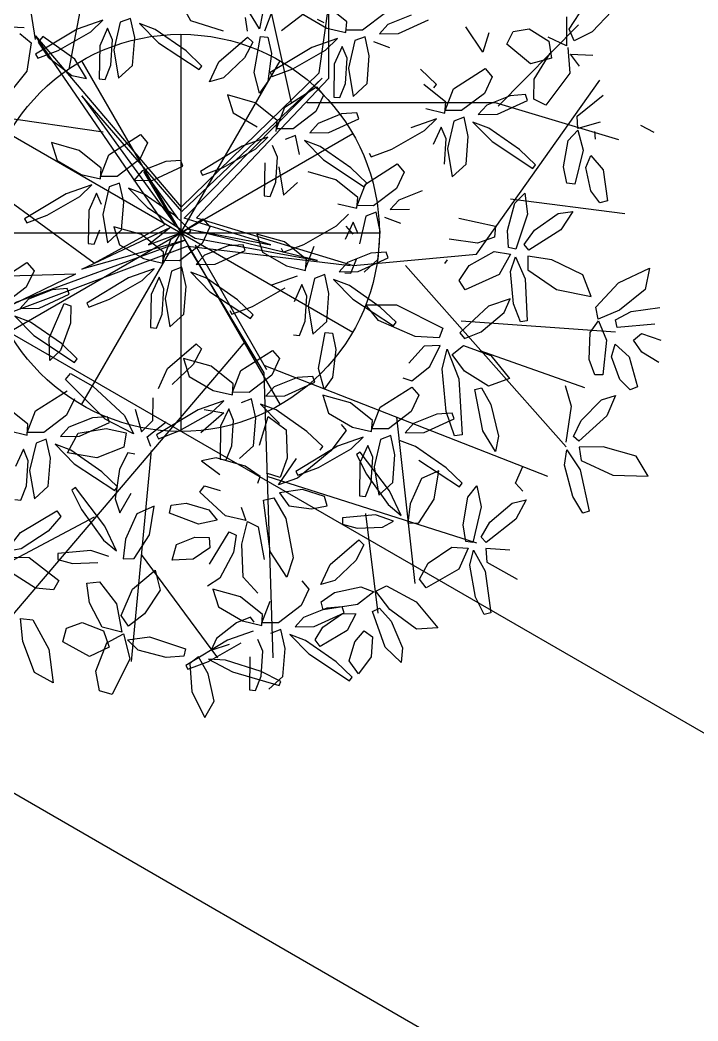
# Model space of a CAD drawing. Extents: x 8365 to 8547, y -347 to -272.
# Drawn here: x 8491.968 to 8492.992, y -324.592 to -323.08 of the extents above; entities that cross this region are included whole.
import ezdxf

# ---------------------------------------------------------------- set-up
doc = ezdxf.new("R2010")
doc.units = 0
doc.layers.get('0').update_dxf_attribs({"linetype": 'CONTINUOUS'})
doc.layers.add('1', color=7, linetype='CONTINUOUS')

msp = doc.modelspace()

# ---------------------------------------------------------------- linework, layer by layer
at = {"color": 44}
for p, q in [((8492.378, -323.2042), (8492.2708, -322.7177)), ((8492.0424, -323.1539), (8492.1216, -322.7344)), ((8491.9911, -323.1092), (8491.9399, -322.7848)), ((8492.4199, -323.1595), (8492.4343, -323.0564)), ((8492.4343, -323.1673), (8492.4343, -323.0564)), ((8492.6902, -323.2098), (8492.8114, -323.0868)), ((8492.1869, -323.3888), (8491.9911, -323.1036)), ((8491.9911, -323.1036), (8492.2114, -323.3626)), ((8492.2114, -323.3626), (8492.4199, -323.1595)), ((8492.4242, -323.1673), (8492.2125, -323.3689)), ((8492.2159, -323.3791), (8492.4242, -323.1673)), ((8492.2346, -323.3785), (8492.4343, -323.1673)), ((8492.6576, -323.4336), (8492.844, -323.1707)), ((8492.0937, -323.249), (8491.595, -323.1763)), ((8492.2125, -323.3689), (8492.0612, -323.1943)), ((8492.0612, -323.1943), (8492.2023, -323.389)), ((8492.4013, -323.2042), (8492.6856, -323.2042)), ((8492.6856, -323.2042), (8492.872, -323.2602)), ((8492.0797, -323.447), (8491.8094, -323.249)), ((8492.2023, -323.389), (8492.1552, -323.3084)), ((8492.1552, -323.3084), (8492.2057, -323.3791)), ((8492.7089, -323.3497), (8492.8813, -323.372)), ((8492.3468, -323.4194), (8492.2159, -323.3791)), ((8492.2346, -323.3785), (8492.4712, -323.4503)), ((8492.0612, -323.4563), (8492.1957, -323.3924)), ((8492.0797, -323.447), (8492.1869, -323.3888)), ((8492.1957, -323.3924), (8492.162, -323.4194)), ((8492.162, -323.4194), (8492.2159, -323.3992)), ((8492.2159, -323.3992), (8492.2326, -323.4094)), ((8492.2225, -323.3958), (8492.3468, -323.4194)), ((8492.4174, -323.4429), (8492.2225, -323.3958)), ((8491.9605, -323.5067), (8492.2159, -323.4126)), ((8492.2159, -323.4126), (8492.0612, -323.4563)), ((8492.2326, -323.4094), (8492.4174, -323.4429)), ((8492.2215, -323.4215), (8491.9502, -323.5231)), ((8492.2215, -323.4215), (8492.336, -323.6125)), ((8492.2215, -323.4215), (8492.4665, -323.4503)), ((8492.2326, -323.4194), (8492.3402, -323.6075)), ((8492.4712, -323.4503), (8492.6576, -323.4336)), ((8492.5504, -323.4503), (8492.7928, -323.7244)), ((8491.553, -323.4783), (8492.0522, -323.4629)), ((8491.9399, -323.5174), (8492.0522, -323.4629)), ((8492.6343, -323.5342), (8492.8673, -323.551)), ((8492.3073, -323.566), (8491.9538, -323.9816)), ((8492.6623, -323.579), (8492.8207, -323.6349)), ((8492.336, -323.6013), (8492.7648, -323.7691)), ((8492.336, -323.6125), (8492.35, -324.0432)), ((8492.5364, -323.6796), (8492.5644, -323.9313)), ((8492.1662, -323.7301), (8492.1356, -324.0488)), ((8492.3407, -323.7691), (8492.6576, -323.8698)), ((8492.0797, -323.8306), (8491.8699, -323.9425)), ((8492.4898, -323.8251), (8492.5085, -323.9761)), ((8492.1511, -323.8872), (8492.2661, -324.0432))]:
    msp.add_line(p, q, dxfattribs=at)
at = {"color": 62}
for p, q in [((8492.2081, -323.0496), (8492.2254, -323.0802)), ((8492.3299, -323.0929), (8492.3106, -323.0619)), ((8492.3379, -323.0957), (8492.3505, -323.0629)), ((8492.2254, -323.0802), (8492.2749, -323.0958)), ((8492.3114, -323.0962), (8492.3087, -323.076)), ((8492.3342, -323.0697), (8492.3299, -323.0929)), ((8492.3973, -323.0697), (8492.3629, -323.0958)), ((8492.2682, -323.1428), (8492.3115, -323.1054)), ((8492.3115, -323.1054), (8492.3194, -323.113)), ((8492.3214, -323.1588), (8492.3313, -323.1044)), ((8492.3313, -323.1044), (8492.3423, -323.1053)), ((8492.3423, -323.1053), (8492.3477, -323.1304)), ((8492.0883, -323.1185), (8492.0876, -323.1683)), ((8492.1096, -323.1245), (8492.1169, -323.1674)), ((8492.1772, -323.1141), (8492.2387, -323.1546)), ((8492.3194, -323.113), (8492.3072, -323.1365)), ((8492.4087, -323.1209), (8492.3457, -323.159)), ((8492.38, -323.1532), (8492.4292, -323.1251)), ((8492.3072, -323.1365), (8492.2754, -323.1669)), ((8492.3477, -323.1304), (8492.3424, -323.1726)), ((8492.0967, -323.1693), (8492.1052, -323.1479)), ((8492.1169, -323.1674), (8492.1378, -323.1481)), ((8492.2387, -323.1546), (8492.2426, -323.1491)), ((8492.2543, -323.1731), (8492.2682, -323.1428)), ((8492.349, -323.1649), (8492.38, -323.1532)), ((8492.0876, -323.1683), (8492.0967, -323.1693)), ((8492.2754, -323.1669), (8492.2543, -323.1731)), ((8492.3299, -323.1901), (8492.3214, -323.1588)), ((8492.3424, -323.1726), (8492.3299, -323.1901)), ((8492.3457, -323.159), (8492.349, -323.1649)), ((8492.368, -323.2113), (8492.4157, -323.1808)), ((8492.4157, -323.1808), (8492.4265, -323.1932)), ((8492.3232, -323.2048), (8492.2813, -323.1929)), ((8492.2813, -323.1929), (8492.2898, -323.2201)), ((8492.4265, -323.1932), (8492.4148, -323.218)), ((8492.3564, -323.2314), (8492.3232, -323.2048)), ((8492.3553, -323.244), (8492.368, -323.2113)), ((8492.4148, -323.218), (8492.3803, -323.2442)), ((8492.2898, -323.2201), (8492.3263, -323.2412)), ((8492.3551, -323.2479), (8492.3564, -323.2314)), ((8492.3803, -323.2442), (8492.3553, -323.244)), ((8492.4182, -323.2358), (8492.4055, -323.25)), ((8492.1022, -323.2831), (8492.1499, -323.2526)), ((8492.1499, -323.2526), (8492.1607, -323.2651)), ((8492.3424, -323.2567), (8492.3035, -323.2702)), ((8492.324, -323.2744), (8492.3424, -323.2567)), ((8492.384, -323.2541), (8492.3686, -323.26)), ((8492.3903, -323.283), (8492.384, -323.2541)), ((8492.4213, -323.2708), (8492.3974, -323.2618)), ((8492.3974, -323.2618), (8492.4264, -323.2911)), ((8492.0907, -323.3033), (8492.0574, -323.2766)), ((8492.1607, -323.2651), (8492.149, -323.2899)), ((8492.3035, -323.2702), (8492.2405, -323.3083)), ((8492.2748, -323.3025), (8492.324, -323.2744)), ((8492.3569, -323.2866), (8492.3495, -323.2691)), ((8492.0896, -323.3159), (8492.1022, -323.2831)), ((8492.149, -323.2899), (8492.1146, -323.3161)), ((8492.188, -323.2935), (8492.1524, -323.3077)), ((8492.211, -323.292), (8492.188, -323.2935)), ((8492.214, -323.3006), (8492.211, -323.292)), ((8492.0893, -323.3198), (8492.0907, -323.3033)), ((8492.1524, -323.3077), (8492.1398, -323.3219)), ((8492.1687, -323.3214), (8492.214, -323.3006)), ((8492.2405, -323.3083), (8492.2438, -323.3142)), ((8492.2438, -323.3142), (8492.2748, -323.3025)), ((8492.0605, -323.3131), (8492.0893, -323.3198)), ((8492.1146, -323.3161), (8492.0896, -323.3159)), ((8492.1398, -323.3219), (8492.1687, -323.3214)), ((8492.0766, -323.3286), (8492.0377, -323.3421)), ((8492.0582, -323.3463), (8492.0766, -323.3286)), ((8492.1028, -323.3318), (8492.093, -323.3733)), ((8492.1182, -323.326), (8492.1028, -323.3318)), ((8492.1246, -323.3549), (8492.1182, -323.326)), ((8492.1555, -323.3427), (8492.1316, -323.3336)), ((8492.1316, -323.3336), (8492.1606, -323.3629)), ((8492.0837, -323.341), (8492.0717, -323.3673)), ((8492.0911, -323.3585), (8492.0837, -323.341)), ((8492.202, -323.375), (8492.1555, -323.3427)), ((8492.0717, -323.3673), (8492.071, -323.4171)), ((8492.1212, -323.3969), (8492.1246, -323.3549)), ((8492.1606, -323.3629), (8492.222, -323.4034)), ((8492.093, -323.3733), (8492.1003, -323.4162)), ((8492.1963, -323.4103), (8492.244, -323.3798)), ((8492.226, -323.398), (8492.202, -323.375)), ((8492.244, -323.3798), (8492.2548, -323.3923)), ((8492.0801, -323.4181), (8492.0886, -323.3967)), ((8492.1003, -323.4162), (8492.1212, -323.3969)), ((8492.1515, -323.4038), (8492.1097, -323.392)), ((8492.1097, -323.392), (8492.1181, -323.4191)), ((8492.222, -323.4034), (8492.226, -323.398)), ((8492.2548, -323.3923), (8492.2432, -323.4171)), ((8492.1848, -323.4305), (8492.1515, -323.4038)), ((8492.1837, -323.4431), (8492.1963, -323.4103)), ((8492.071, -323.4171), (8492.0801, -323.4181)), ((8492.1181, -323.4191), (8492.1546, -323.4402)), ((8492.2432, -323.4171), (8492.2087, -323.4433)), ((8492.2821, -323.4207), (8492.2465, -323.4349)), ((8492.2628, -323.4486), (8492.3081, -323.4278)), ((8492.3051, -323.4191), (8492.2821, -323.4207)), ((8492.3081, -323.4278), (8492.3051, -323.4191)), ((8492.1546, -323.4402), (8492.1835, -323.4469)), ((8492.1835, -323.4469), (8492.1848, -323.4305)), ((8492.2087, -323.4433), (8492.1837, -323.4431)), ((8492.2465, -323.4349), (8492.2339, -323.4491)), ((8491.9891, -323.4586), (8491.9774, -323.4834)), ((8491.9783, -323.4462), (8491.9891, -323.4586)), ((8492.1708, -323.4558), (8492.1318, -323.4693)), ((8492.1523, -323.4734), (8492.1708, -323.4558)), ((8492.1969, -323.459), (8492.1871, -323.5005)), ((8492.2123, -323.4531), (8492.1969, -323.459)), ((8492.2187, -323.4821), (8492.2123, -323.4531)), ((8492.2339, -323.4491), (8492.2628, -323.4486)), ((8492.1318, -323.4693), (8492.0689, -323.5074)), ((8492.1031, -323.5015), (8492.1523, -323.4734)), ((8492.1779, -323.4681), (8492.1658, -323.4945)), ((8492.1852, -323.4857), (8492.1779, -323.4681)), ((8492.2496, -323.4698), (8492.2258, -323.4608)), ((8492.2258, -323.4608), (8492.2547, -323.4901)), ((8492.2962, -323.5022), (8492.2496, -323.4698)), ((8492.0163, -323.4871), (8491.9808, -323.5012)), ((8492.0393, -323.4855), (8492.0163, -323.4871)), ((8492.0424, -323.4941), (8492.0393, -323.4855)), ((8492.1827, -323.5239), (8492.1852, -323.4857)), ((8492.2154, -323.5241), (8492.2187, -323.4821)), ((8491.9971, -323.5149), (8492.0424, -323.4941)), ((8492.0721, -323.5133), (8492.1031, -323.5015)), ((8492.1658, -323.4945), (8492.1651, -323.5443)), ((8492.1871, -323.5005), (8492.1944, -323.5434)), ((8491.9681, -323.5154), (8491.9971, -323.5149)), ((8492.0119, -323.5606), (8492.0344, -323.508)), ((8492.0344, -323.508), (8492.0449, -323.5113)), ((8492.0449, -323.5113), (8492.0442, -323.5378)), ((8492.0689, -323.5074), (8492.0721, -323.5133)), ((8492.2848, -323.5184), (8492.288, -323.5243)), ((8491.96, -323.5272), (8491.989, -323.5565)), ((8492.1743, -323.5453), (8492.1827, -323.5239)), ((8492.1944, -323.5434), (8492.2154, -323.5241)), ((8492.0304, -323.5685), (8491.9839, -323.5362)), ((8492.0442, -323.5378), (8492.0291, -323.5791)), ((8492.1651, -323.5443), (8492.1743, -323.5453)), ((8491.989, -323.5565), (8492.0504, -323.5969)), ((8492.0128, -323.5939), (8492.0119, -323.5606)), ((8492.0291, -323.5791), (8492.0128, -323.5939)), ((8492.0543, -323.5915), (8492.0304, -323.5685)), ((8492.1907, -323.6063), (8492.2341, -323.5689)), ((8492.242, -323.5765), (8492.2297, -323.6)), ((8492.2341, -323.5689), (8492.242, -323.5765)), ((8492.0504, -323.5969), (8492.0543, -323.5915)), ((8492.2567, -323.6029), (8492.2149, -323.591)), ((8492.2149, -323.591), (8492.2233, -323.6182)), ((8492.1769, -323.6366), (8492.1907, -323.6063)), ((8492.2297, -323.6), (8492.198, -323.6304)), ((8492.29, -323.6296), (8492.2567, -323.6029)), ((8492.2889, -323.6421), (8492.3015, -323.6094)), ((8492.0368, -323.6227), (8492.0444, -323.6139)), ((8492.0966, -323.6826), (8492.0368, -323.6227)), ((8492.0444, -323.6139), (8492.078, -323.6329)), ((8492.2233, -323.6182), (8492.2598, -323.6393)), ((8491.9915, -323.6702), (8492.0392, -323.6397)), ((8492.078, -323.6329), (8492.1258, -323.6773)), ((8492.2598, -323.6393), (8492.2887, -323.646)), ((8492.2887, -323.646), (8492.29, -323.6296)), ((8492.05, -323.6522), (8492.0383, -323.6769)), ((8491.9799, -323.6904), (8491.9467, -323.6637)), ((8491.9788, -323.703), (8491.9915, -323.6702)), ((8492.0383, -323.6769), (8492.0038, -323.7031)), ((8492.0772, -323.6806), (8492.0417, -323.6948)), ((8492.1002, -323.679), (8492.0772, -323.6806)), ((8492.1033, -323.6877), (8492.1002, -323.679)), ((8491.9498, -323.7001), (8491.9786, -323.7068)), ((8491.9786, -323.7068), (8491.9799, -323.6904)), ((8492.0417, -323.6948), (8492.029, -323.7089)), ((8492.0558, -323.7039), (8492.098, -323.6967)), ((8492.058, -323.7085), (8492.1033, -323.6877)), ((8492.0038, -323.7031), (8491.9788, -323.703)), ((8492.0075, -323.713), (8491.9921, -323.7189)), ((8492.0138, -323.7419), (8492.0075, -323.713)), ((8492.029, -323.7089), (8492.058, -323.7085)), ((8492.0394, -323.7337), (8492.0558, -323.7039)), ((8491.9804, -323.7455), (8491.973, -323.728)), ((8491.9921, -323.7189), (8491.9823, -323.7604)), ((8492.0448, -323.7297), (8492.0209, -323.7207)), ((8492.0209, -323.7207), (8492.0499, -323.75)), ((8492.0913, -323.7621), (8492.0448, -323.7297)), ((8492.1247, -323.725), (8492.084, -323.741)), ((8491.9779, -323.7837), (8491.9804, -323.7455)), ((8492.0105, -323.7839), (8492.0138, -323.7419)), ((8492.084, -323.741), (8492.0394, -323.7337)), ((8491.9823, -323.7604), (8491.9896, -323.8032)), ((8492.0499, -323.75), (8492.1113, -323.7904)), ((8492.1152, -323.785), (8492.0913, -323.7621)), ((8492.1184, -323.7582), (8492.1118, -323.803)), ((8491.9694, -323.8052), (8491.9779, -323.7837)), ((8491.9896, -323.8032), (8492.0105, -323.7839)), ((8492.0516, -323.786), (8492.0461, -323.7898)), ((8492.0461, -323.7898), (8492.061, -323.8194)), ((8492.0961, -323.8446), (8492.0516, -323.786)), ((8492.1113, -323.7904), (8492.1152, -323.785)), ((8491.9603, -323.8042), (8491.9694, -323.8052)), ((8492.1118, -323.803), (8492.1189, -323.8244)), ((8491.9689, -323.854), (8492.0235, -323.8215)), ((8492.0235, -323.8215), (8492.0295, -323.8299)), ((8492.061, -323.8194), (8492.0942, -323.8654)), ((8492.0295, -323.8299), (8492.0105, -323.852)), ((8492.0105, -323.852), (8491.9697, -323.8789)), ((8492.1137, -323.8819), (8492.0961, -323.8446)), ((8491.9464, -323.8828), (8491.9689, -323.854)), ((8492.0942, -323.8654), (8492.1137, -323.8819)), ((8491.9697, -323.8789), (8491.9464, -323.8828)), ((8492.0747, -323.8811), (8492.025, -323.8856))]:
    msp.add_line(p, q, dxfattribs=at)
at = {"color": 64}
for p, q in [((8492.4616, -323.0822), (8492.4284, -323.0555)), ((8492.7973, -323.0935), (8492.8213, -323.0573)), ((8492.862, -323.0664), (8492.8324, -323.0973)), ((8492.395, -323.0708), (8492.4315, -323.0919)), ((8492.52, -323.0687), (8492.4855, -323.0949)), ((8492.5589, -323.0724), (8492.5234, -323.0865)), ((8492.5397, -323.1002), (8492.585, -323.0794)), ((8492.4315, -323.0919), (8492.4603, -323.0986)), ((8492.4603, -323.0986), (8492.4616, -323.0822)), ((8492.4855, -323.0949), (8492.4605, -323.0947)), ((8492.5234, -323.0865), (8492.5107, -323.1007)), ((8492.7127, -323.0971), (8492.7371, -323.093)), ((8492.4476, -323.1074), (8492.4087, -323.1209)), ((8492.4292, -323.1251), (8492.4476, -323.1074)), ((8492.4738, -323.1107), (8492.464, -323.1522)), ((8492.4892, -323.1048), (8492.4738, -323.1107)), ((8492.4955, -323.1337), (8492.4892, -323.1048)), ((8492.5107, -323.1007), (8492.5397, -323.1002)), ((8492.4547, -323.1198), (8492.4427, -323.1461)), ((8492.4621, -323.1373), (8492.4547, -323.1198)), ((8492.5265, -323.1215), (8492.5026, -323.1125)), ((8492.4596, -323.1755), (8492.4621, -323.1373)), ((8492.4922, -323.1757), (8492.4955, -323.1337)), ((8492.4427, -323.1461), (8492.442, -323.196)), ((8492.464, -323.1522), (8492.4713, -323.195)), ((8492.4511, -323.1969), (8492.4596, -323.1755)), ((8492.4713, -323.195), (8492.4922, -323.1757)), ((8492.442, -323.196), (8492.4511, -323.1969)), ((8492.4537, -323.2216), (8492.4182, -323.2358)), ((8492.4345, -323.2495), (8492.4798, -323.2287)), ((8492.4767, -323.2201), (8492.4537, -323.2216)), ((8492.4798, -323.2287), (8492.4767, -323.2201)), ((8492.5294, -323.2748), (8492.5787, -323.2467)), ((8492.4055, -323.25), (8492.4345, -323.2495)), ((8492.4678, -323.3031), (8492.4213, -323.2708)), ((8492.4984, -323.2865), (8492.5294, -323.2748)), ((8492.3544, -323.3248), (8492.3569, -323.2866)), ((8492.4264, -323.2911), (8492.4878, -323.3315)), ((8492.4952, -323.2807), (8492.4984, -323.2865)), ((8492.3375, -323.2954), (8492.3368, -323.3453)), ((8492.3588, -323.3015), (8492.3661, -323.3443)), ((8492.4917, -323.3261), (8492.4678, -323.3031)), ((8492.4898, -323.3274), (8492.5375, -323.2969)), ((8492.5375, -323.2969), (8492.5483, -323.3094)), ((8492.445, -323.3209), (8492.4032, -323.309)), ((8492.4782, -323.3476), (8492.445, -323.3209)), ((8492.5483, -323.3094), (8492.5366, -323.3341)), ((8492.3459, -323.3462), (8492.3544, -323.3248)), ((8492.3661, -323.3443), (8492.387, -323.325)), ((8492.4771, -323.3601), (8492.4898, -323.3274)), ((8492.4878, -323.3315), (8492.4917, -323.3261)), ((8492.5366, -323.3341), (8492.5021, -323.3603)), ((8492.5756, -323.3378), (8492.54, -323.3519)), ((8492.3368, -323.3453), (8492.3459, -323.3462)), ((8492.4769, -323.364), (8492.4782, -323.3476)), ((8492.54, -323.3519), (8492.5273, -323.3661)), ((8492.4481, -323.3573), (8492.4769, -323.364)), ((8492.5021, -323.3603), (8492.4771, -323.3601)), ((8492.5273, -323.3661), (8492.5563, -323.3656)), ((8492.4458, -323.3905), (8492.4642, -323.3728)), ((8492.4904, -323.3761), (8492.4806, -323.4176)), ((8492.5058, -323.3702), (8492.4904, -323.3761)), ((8492.5121, -323.3991), (8492.5058, -323.3702)), ((8492.5431, -323.3869), (8492.5192, -323.3779)), ((8492.3966, -323.4186), (8492.4458, -323.3905)), ((8492.4713, -323.3852), (8492.4593, -323.4115)), ((8492.46, -323.3909), (8492.4708, -323.4034)), ((8492.4787, -323.4027), (8492.4713, -323.3852)), ((8492.5088, -323.4411), (8492.5121, -323.3991)), ((8492.3675, -323.4149), (8492.3256, -323.403)), ((8492.3256, -323.403), (8492.3341, -323.4302)), ((8492.3624, -323.4244), (8492.3656, -323.4303)), ((8492.3656, -323.4303), (8492.3966, -323.4186)), ((8492.4007, -323.4416), (8492.3675, -323.4149)), ((8492.3996, -323.4541), (8492.4123, -323.4214)), ((8492.3341, -323.4302), (8492.3706, -323.4513)), ((8492.3994, -323.458), (8492.4007, -323.4416)), ((8492.498, -323.4318), (8492.4625, -323.4459)), ((8492.4677, -323.4623), (8492.4762, -323.4409)), ((8492.4788, -323.4596), (8492.5241, -323.4388)), ((8492.4879, -323.4604), (8492.5088, -323.4411)), ((8492.521, -323.4302), (8492.498, -323.4318)), ((8492.5241, -323.4388), (8492.521, -323.4302)), ((8492.3706, -323.4513), (8492.3994, -323.458)), ((8492.4625, -323.4459), (8492.4498, -323.4601)), ((8492.4498, -323.4601), (8492.4788, -323.4596)), ((8492.3867, -323.4668), (8492.3478, -323.4804)), ((8492.4129, -323.4701), (8492.4031, -323.5116)), ((8492.4283, -323.4642), (8492.4129, -323.4701)), ((8492.4346, -323.4931), (8492.4283, -323.4642)), ((8492.4656, -323.4809), (8492.4417, -323.4719)), ((8492.4417, -323.4719), (8492.4707, -323.5012)), ((8492.4586, -323.4614), (8492.4677, -323.4623)), ((8492.2547, -323.4901), (8492.3162, -323.5306)), ((8492.319, -323.5126), (8492.3683, -323.4845)), ((8492.3938, -323.4792), (8492.3818, -323.5055)), ((8492.4012, -323.4967), (8492.3938, -323.4792)), ((8492.3201, -323.5251), (8492.2962, -323.5022)), ((8492.3987, -323.5349), (8492.4012, -323.4967)), ((8492.4313, -323.5351), (8492.4346, -323.4931)), ((8492.288, -323.5243), (8492.319, -323.5126)), ((8492.4031, -323.5116), (8492.4104, -323.5544)), ((8492.3162, -323.5306), (8492.3201, -323.5251)), ((8492.3902, -323.5563), (8492.3987, -323.5349)), ((8492.4104, -323.5544), (8492.4313, -323.5351)), ((8492.3811, -323.5554), (8492.3902, -323.5563)), ((8492.4188, -323.6061), (8492.4287, -323.5517)), ((8492.4287, -323.5517), (8492.4397, -323.5526)), ((8492.4397, -323.5526), (8492.445, -323.5777)), ((8492.3015, -323.6094), (8492.3492, -323.5789)), ((8492.3492, -323.5789), (8492.36, -323.5913)), ((8492.445, -323.5777), (8492.4397, -323.6199)), ((8492.36, -323.5913), (8492.3484, -323.6161)), ((8492.4273, -323.6374), (8492.4188, -323.6061)), ((8492.3484, -323.6161), (8492.3139, -323.6423)), ((8492.3873, -323.6198), (8492.3517, -323.6339)), ((8492.4103, -323.6182), (8492.3873, -323.6198)), ((8492.4133, -323.6268), (8492.4103, -323.6182)), ((8492.4397, -323.6199), (8492.4273, -323.6374)), ((8492.3517, -323.6339), (8492.3391, -323.6481)), ((8492.368, -323.6476), (8492.4133, -323.6268)), ((8492.1687, -323.6848), (8492.1688, -323.6506)), ((8492.276, -323.6548), (8492.237, -323.6684)), ((8492.2575, -323.6725), (8492.276, -323.6548)), ((8492.3139, -323.6423), (8492.2889, -323.6421)), ((8492.3175, -323.6522), (8492.3021, -323.6581)), ((8492.3239, -323.6811), (8492.3175, -323.6522)), ((8492.3391, -323.6481), (8492.368, -323.6476)), ((8492.4671, -323.6582), (8492.4253, -323.6463)), ((8492.4253, -323.6463), (8492.4337, -323.6735)), ((8492.1417, -323.6674), (8492.1512, -323.7017)), ((8492.237, -323.6684), (8492.1741, -323.7064)), ((8492.2459, -323.6679), (8492.276, -323.6734)), ((8492.2831, -323.6672), (8492.271, -323.6935)), ((8492.2904, -323.6847), (8492.2831, -323.6672)), ((8492.3548, -323.6689), (8492.331, -323.6599)), ((8492.331, -323.6599), (8492.3599, -323.6892)), ((8492.4014, -323.7012), (8492.3548, -323.6689)), ((8492.1395, -323.7047), (8492.0966, -323.6826)), ((8492.1258, -323.6773), (8492.1395, -323.7047)), ((8492.1512, -323.7017), (8492.1687, -323.6848)), ((8492.1599, -323.7092), (8492.1887, -323.6868)), ((8492.2083, -323.7006), (8492.2575, -323.6725)), ((8492.276, -323.6734), (8492.2413, -323.7036)), ((8492.2879, -323.7229), (8492.2904, -323.6847)), ((8492.3205, -323.7231), (8492.3239, -323.6811)), ((8492.3296, -323.7221), (8492.3428, -323.6788)), ((8492.3428, -323.6788), (8492.3701, -323.699)), ((8492.4337, -323.6735), (8492.4702, -323.6946)), ((8492.098, -323.6967), (8492.1283, -323.7036)), ((8492.1773, -323.7123), (8492.2083, -323.7006)), ((8492.271, -323.6935), (8492.2703, -323.7434)), ((8492.3701, -323.699), (8492.3717, -323.7418)), ((8492.4253, -323.7242), (8492.4014, -323.7012)), ((8492.4608, -323.6997), (8492.4375, -323.7304)), ((8492.4532, -323.6909), (8492.4608, -323.6997)), ((8492.1283, -323.7036), (8492.1247, -323.725)), ((8492.1655, -323.724), (8492.1599, -323.7092)), ((8492.1741, -323.7064), (8492.1773, -323.7123)), ((8492.2795, -323.7443), (8492.2879, -323.7229)), ((8492.2996, -323.7424), (8492.3205, -323.7231)), ((8492.4474, -323.7236), (8492.3845, -323.7617)), ((8492.4375, -323.7304), (8492.3872, -323.7719)), ((8492.4187, -323.7559), (8492.4679, -323.7278)), ((8492.4214, -323.7296), (8492.4253, -323.7242)), ((8492.1306, -323.7338), (8492.1184, -323.7582)), ((8492.1414, -323.7358), (8492.1306, -323.7338)), ((8492.2644, -323.7413), (8492.2423, -323.7455)), ((8492.2423, -323.7455), (8492.2696, -323.7662)), ((8492.308, -323.7539), (8492.2644, -323.7413)), ((8492.2703, -323.7434), (8492.2795, -323.7443)), ((8492.3582, -323.7818), (8492.3858, -323.7423)), ((8492.3717, -323.7418), (8492.3608, -323.7709)), ((8492.3306, -323.7692), (8492.308, -323.7539)), ((8492.3845, -323.7617), (8492.3877, -323.7676)), ((8492.3877, -323.7676), (8492.4187, -323.7559)), ((8492.3271, -323.7796), (8492.3306, -323.7692)), ((8492.3608, -323.7709), (8492.34, -323.7645)), ((8492.3872, -323.7719), (8492.3582, -323.7818)), ((8492.2394, -323.7933), (8492.2465, -323.7834)), ((8492.2465, -323.7834), (8492.2703, -323.7905)), ((8492.1189, -323.8244), (8492.1357, -323.7946)), ((8492.2782, -323.8289), (8492.2394, -323.7933)), ((8492.3458, -323.8829), (8492.3356, -323.8051)), ((8492.1707, -323.8144), (8492.1445, -323.8257)), ((8492.1633, -323.8573), (8492.1707, -323.8144)), ((8492.1936, -323.8247), (8492.1964, -323.8128)), ((8492.1964, -323.8128), (8492.2187, -323.8096)), ((8492.2187, -323.8096), (8492.2533, -323.82)), ((8492.2533, -323.82), (8492.2657, -323.8355)), ((8492.3018, -323.8159), (8492.3088, -323.8361)), ((8492.1445, -323.8257), (8492.1274, -323.8642)), ((8492.2377, -323.8414), (8492.1936, -323.8247)), ((8492.2657, -323.8355), (8492.2377, -323.8414)), ((8492.3088, -323.8361), (8492.2782, -323.8289)), ((8492.3031, -323.8714), (8492.3113, -323.8374)), ((8492.3113, -323.8374), (8492.3278, -323.8452)), ((8492.2543, -323.9019), (8492.284, -323.853)), ((8492.284, -323.853), (8492.2945, -323.858)), ((8492.3278, -323.8452), (8492.3368, -323.895)), ((8492.1274, -323.8642), (8492.1238, -323.8936)), ((8492.1403, -323.8931), (8492.1633, -323.8573)), ((8492.2041, -323.8723), (8492.2318, -323.8611)), ((8492.2318, -323.8611), (8492.2537, -323.8615)), ((8492.2537, -323.8615), (8492.2546, -323.8772)), ((8492.2945, -323.858), (8492.2906, -323.8843)), ((8492.1021, -323.8902), (8492.0747, -323.8811)), ((8492.1976, -323.8958), (8492.2041, -323.8723)), ((8492.2546, -323.8772), (8492.2293, -323.8944)), ((8492.305, -323.9215), (8492.3031, -323.8714)), ((8491.9465, -323.8913), (8491.9816, -323.8919)), ((8491.9816, -323.8919), (8492.0266, -323.9263)), ((8492.025, -323.8856), (8492.025, -323.8948)), ((8492.025, -323.8948), (8492.0472, -323.9009)), ((8492.1238, -323.8936), (8492.1403, -323.8931)), ((8492.2293, -323.8944), (8492.1976, -323.8958)), ((8492.2906, -323.8843), (8492.2699, -323.9231)), ((8492.0472, -323.9009), (8492.0855, -323.8994)), ((8492.1379, -323.9396), (8492.172, -323.9109)), ((8492.172, -323.9109), (8492.1796, -323.9412)), ((8491.9913, -323.9382), (8491.9549, -323.9148)), ((8492.0266, -323.9263), (8492.0186, -323.9407)), ((8492.069, -323.9306), (8492.0879, -323.9287)), ((8492.0879, -323.9287), (8492.1138, -323.962)), ((8492.2699, -323.9231), (8492.2512, -323.9353)), ((8492.0186, -323.9407), (8491.9913, -323.9382)), ((8492.0727, -323.9601), (8492.069, -323.9306)), ((8492.1209, -323.9796), (8492.1379, -323.9396)), ((8492.1796, -323.9412), (8492.1561, -323.9769)), ((8492.301, -323.9512), (8492.2592, -323.9394)), ((8492.2592, -323.9394), (8492.2676, -323.9665)), ((8492.0918, -323.997), (8492.0727, -323.9601)), ((8492.1138, -323.962), (8492.1216, -324.0048)), ((8491.972, -324.0187), (8491.9689, -323.9839)), ((8491.9689, -323.9839), (8491.9871, -323.986)), ((8491.9871, -323.986), (8492.0114, -324.0303)), ((8492.1317, -323.9953), (8492.1209, -323.9796)), ((8492.1561, -323.9769), (8492.1317, -323.9953)), ((8492.0326, -324.019), (8492.0383, -323.9984)), ((8492.0383, -323.9984), (8492.0616, -323.99)), ((8492.0616, -323.99), (8492.094, -324.0028)), ((8492.1216, -324.0048), (8492.0918, -323.997)), ((8492.094, -324.0028), (8492.1028, -324.0274)), ((8491.9897, -324.0655), (8491.972, -324.0187)), ((8492.0731, -324.0413), (8492.0326, -324.019)), ((8492.0991, -324.0205), (8492.1242, -324.0072)), ((8492.1242, -324.0072), (8492.1339, -324.0447)), ((8492.1301, -324.0162), (8492.1634, -324.0116)), ((8492.1462, -324.0316), (8492.1301, -324.0162)), ((8492.0114, -324.0303), (8492.0182, -324.0813)), ((8492.1028, -324.0274), (8492.0731, -324.0413)), ((8492.0825, -324.0636), (8492.0991, -324.0205)), ((8492.1339, -324.0447), (8492.1071, -324.0989)), ((8492.0878, -324.0931), (8492.0825, -324.0636)), ((8492.0182, -324.0813), (8491.9897, -324.0655)), ((8492.1071, -324.0989), (8492.0878, -324.0931))]:
    msp.add_line(p, q, dxfattribs=at)
at = {"color": 60}
for p, q in [((8492.0932, -323.0798), (8492.0543, -323.0933)), ((8492.0748, -323.0974), (8492.0932, -323.0798)), ((8492.1348, -323.0771), (8492.1194, -323.083)), ((8492.1412, -323.1061), (8492.1348, -323.0771)), ((8492.4272, -323.0838), (8492.4172, -323.0789)), ((8491.9436, -323.0894), (8491.9742, -323.091)), ((8492.0543, -323.0933), (8491.9914, -323.1314)), ((8492.1003, -323.0921), (8492.0883, -323.1185)), ((8492.1077, -323.1097), (8492.1003, -323.0921)), ((8492.1194, -323.083), (8492.1096, -323.1245)), ((8492.1721, -323.0938), (8492.1483, -323.0848)), ((8492.1483, -323.0848), (8492.1772, -323.1141)), ((8492.2187, -323.1262), (8492.1721, -323.0938)), ((8491.9677, -323.1001), (8491.9846, -323.1139)), ((8492.0023, -323.1047), (8491.9951, -323.113)), ((8492.0506, -323.1386), (8492.0023, -323.1047)), ((8492.0256, -323.1255), (8492.0748, -323.0974)), ((8492.1052, -323.1479), (8492.1077, -323.1097)), ((8492.1378, -323.1481), (8492.1412, -323.1061)), ((8491.9846, -323.1139), (8491.9784, -323.1571)), ((8491.9946, -323.1373), (8492.0256, -323.1255)), ((8491.9951, -323.113), (8492.0104, -323.1357)), ((8492.2426, -323.1491), (8492.2187, -323.1262)), ((8491.9914, -323.1314), (8491.9946, -323.1373)), ((8492.0104, -323.1357), (8492.0461, -323.1636)), ((8492.0682, -323.168), (8492.0506, -323.1386)), ((8491.9784, -323.1571), (8491.95, -323.1923)), ((8492.0461, -323.1636), (8492.0682, -323.168)), ((8492.0574, -323.2766), (8492.0156, -323.2648)), ((8492.0156, -323.2648), (8492.024, -323.292)), ((8492.024, -323.292), (8492.0605, -323.3131)), ((8492.0377, -323.3421), (8491.9748, -323.3802)), ((8492.009, -323.3743), (8492.0582, -323.3463)), ((8491.9748, -323.3802), (8491.978, -323.3861)), ((8491.978, -323.3861), (8492.009, -323.3743)), ((8491.9306, -323.4767), (8491.9783, -323.4462)), ((8491.9774, -323.4834), (8491.9429, -323.5096)), ((8491.9808, -323.5012), (8491.9681, -323.5154)), ((8491.9839, -323.5362), (8491.96, -323.5272)), ((8491.973, -323.728), (8491.961, -323.7544))]:
    msp.add_line(p, q, dxfattribs=at)
at = {"color": 66}
for p, q in [((8492.7935, -323.075), (8492.7935, -323.1184)), ((8492.6668, -323.1283), (8492.6415, -323.0899)), ((8492.7371, -323.093), (8492.7667, -323.1114)), ((8492.8051, -323.1109), (8492.7973, -323.0935)), ((8492.6763, -323.0992), (8492.6668, -323.1283)), ((8492.7033, -323.1163), (8492.7127, -323.0971)), ((8492.7935, -323.1184), (8492.7655, -323.1054)), ((8492.7667, -323.1114), (8492.7708, -323.1373)), ((8492.8324, -323.0973), (8492.8051, -323.1109)), ((8492.7391, -323.1456), (8492.7033, -323.1163)), ((8492.7955, -323.1213), (8492.7984, -323.1599)), ((8492.7708, -323.1373), (8492.7391, -323.1456)), ((8492.7444, -323.1692), (8492.7685, -323.1298)), ((8492.8128, -323.1493), (8492.7997, -323.1311)), ((8492.7997, -323.1311), (8492.8333, -323.1327)), ((8492.5969, -323.1768), (8492.573, -323.1538)), ((8492.6227, -323.1836), (8492.6704, -323.1531)), ((8492.6704, -323.1531), (8492.6812, -323.1656)), ((8492.6812, -323.1656), (8492.6695, -323.1904)), ((8492.7442, -323.1991), (8492.7444, -323.1692)), ((8492.7984, -323.1599), (8492.7621, -323.2084)), ((8492.6111, -323.2038), (8492.5779, -323.1771)), ((8492.593, -323.1822), (8492.5969, -323.1768)), ((8492.61, -323.2164), (8492.6227, -323.1836)), ((8492.6695, -323.1904), (8492.635, -323.2165)), ((8492.7084, -323.194), (8492.6729, -323.2082)), ((8492.6892, -323.2219), (8492.7345, -323.2011)), ((8492.7314, -323.1924), (8492.7084, -323.194)), ((8492.7345, -323.2011), (8492.7314, -323.1924)), ((8492.7621, -323.2084), (8492.7442, -323.1991)), ((8492.8093, -323.225), (8492.8487, -323.1933)), ((8492.581, -323.2135), (8492.6098, -323.2202)), ((8492.6098, -323.2202), (8492.6111, -323.2038)), ((8492.635, -323.2165), (8492.61, -323.2164)), ((8492.6729, -323.2082), (8492.6602, -323.2224)), ((8492.5971, -323.2291), (8492.5582, -323.2426)), ((8492.5787, -323.2467), (8492.5971, -323.2291)), ((8492.6233, -323.2323), (8492.6135, -323.2738)), ((8492.6387, -323.2264), (8492.6233, -323.2323)), ((8492.645, -323.2554), (8492.6387, -323.2264)), ((8492.6602, -323.2224), (8492.6892, -323.2219)), ((8492.8104, -323.2433), (8492.8093, -323.225)), ((8492.6042, -323.2414), (8492.5922, -323.2678)), ((8492.6116, -323.259), (8492.6042, -323.2414)), ((8492.676, -323.2431), (8492.6521, -323.2341)), ((8492.6521, -323.2341), (8492.6811, -323.2634)), ((8492.7225, -323.2755), (8492.676, -323.2431)), ((8492.7959, -323.2619), (8492.8103, -323.2461)), ((8492.8103, -323.2461), (8492.8187, -323.2764)), ((8492.8441, -323.2342), (8492.8104, -323.2433)), ((8492.837, -323.2598), (8492.8364, -323.2482)), ((8492.9054, -323.2387), (8492.9251, -323.2493)), ((8492.6091, -323.2972), (8492.6116, -323.259)), ((8492.6417, -323.2974), (8492.645, -323.2554)), ((8492.6811, -323.2634), (8492.7425, -323.3039)), ((8492.7887, -323.3016), (8492.7959, -323.2619)), ((8492.6135, -323.2738), (8492.6208, -323.3167)), ((8492.7464, -323.2984), (8492.7225, -323.2755)), ((8492.8187, -323.2764), (8492.8059, -323.3275)), ((8492.8227, -323.3025), (8492.8304, -323.2842)), ((8492.8304, -323.2842), (8492.849, -323.306)), ((8492.6208, -323.3167), (8492.6417, -323.2974)), ((8492.7425, -323.3039), (8492.7464, -323.2984)), ((8492.7938, -323.3259), (8492.7887, -323.3016)), ((8492.8302, -323.3379), (8492.8227, -323.3025)), ((8492.8059, -323.3275), (8492.7938, -323.3259)), ((8492.6096, -323.4476), (8492.6136, -323.4422)), ((8492.5121, -323.5133), (8492.4656, -323.4809)), ((8492.4707, -323.5012), (8492.5321, -323.5416)), ((8492.5093, -323.5339), (8492.4904, -323.5098)), ((8492.4904, -323.5098), (8492.5364, -323.5102)), ((8492.536, -323.5362), (8492.5121, -323.5133)), ((8492.5364, -323.5102), (8492.6066, -323.5451)), ((8492.5646, -323.5576), (8492.5093, -323.5339)), ((8492.5321, -323.5416), (8492.536, -323.5362)), ((8492.6066, -323.5451), (8492.601, -323.56)), ((8492.601, -323.56), (8492.5646, -323.5576)), ((8492.5782, -323.5724), (8492.5555, -323.5979)), ((8492.6025, -323.5713), (8492.5782, -323.5724)), ((8492.587, -323.6033), (8492.6025, -323.5713)), ((8492.6054, -323.6065), (8492.6133, -323.5769)), ((8492.5599, -323.6249), (8492.587, -323.6033)), ((8492.6118, -323.6714), (8492.6054, -323.6065)), ((8492.546, -323.6203), (8492.5599, -323.6249)), ((8492.5119, -323.6647), (8492.5596, -323.6342)), ((8492.5596, -323.6342), (8492.5704, -323.6466)), ((8492.5704, -323.6466), (8492.5588, -323.6714)), ((8492.5004, -323.6849), (8492.4671, -323.6582)), ((8492.4993, -323.6974), (8492.5119, -323.6647)), ((8492.5588, -323.6714), (8492.5243, -323.6976)), ((8492.4991, -323.7013), (8492.5004, -323.6849)), ((8492.5977, -323.675), (8492.5621, -323.6892)), ((8492.6207, -323.6735), (8492.5977, -323.675)), ((8492.6237, -323.6821), (8492.6207, -323.6735)), ((8492.4702, -323.6946), (8492.4991, -323.7013)), ((8492.5243, -323.6976), (8492.4993, -323.6974)), ((8492.5621, -323.6892), (8492.5495, -323.7034)), ((8492.4864, -323.7101), (8492.4474, -323.7236)), ((8492.4679, -323.7278), (8492.4864, -323.7101)), ((8492.5125, -323.7134), (8492.5027, -323.7549)), ((8492.5279, -323.7075), (8492.5125, -323.7134)), ((8492.5343, -323.7364), (8492.5279, -323.7075)), ((8492.4935, -323.7225), (8492.4814, -323.7488)), ((8492.5008, -323.74), (8492.4935, -323.7225)), ((8492.4816, -323.7325), (8492.4761, -323.7363)), ((8492.4761, -323.7363), (8492.4911, -323.7659)), ((8492.5261, -323.7911), (8492.4816, -323.7325)), ((8492.4983, -323.7782), (8492.5008, -323.74)), ((8492.5309, -323.7784), (8492.5343, -323.7364)), ((8492.4814, -323.7488), (8492.4807, -323.7987)), ((8492.5027, -323.7549), (8492.51, -323.7977)), ((8492.4911, -323.7659), (8492.5242, -323.8119)), ((8492.3948, -323.789), (8492.3597, -323.7939)), ((8492.4279, -323.7994), (8492.3948, -323.789)), ((8492.4899, -323.7996), (8492.4983, -323.7782)), ((8492.51, -323.7977), (8492.5309, -323.7784)), ((8492.5437, -323.8283), (8492.5261, -323.7911)), ((8492.3356, -323.8051), (8492.3511, -323.8015)), ((8492.3511, -323.8015), (8492.3694, -323.833)), ((8492.3597, -323.7939), (8492.3741, -323.8135)), ((8492.4318, -323.8135), (8492.4279, -323.7994)), ((8492.4807, -323.7987), (8492.4899, -323.7996)), ((8492.3741, -323.8135), (8492.408, -323.8181)), ((8492.408, -323.8181), (8492.4318, -323.8135)), ((8492.5242, -323.8119), (8492.5437, -323.8283)), ((8492.5574, -323.8107), (8492.5538, -323.84)), ((8492.3694, -323.833), (8492.3806, -323.8922)), ((8492.5047, -323.8275), (8492.455, -323.8321)), ((8492.455, -323.8321), (8492.455, -323.8413)), ((8492.5321, -323.8367), (8492.5047, -323.8275)), ((8492.5155, -323.8459), (8492.5321, -323.8367)), ((8492.455, -323.8413), (8492.4772, -323.8474)), ((8492.4772, -323.8474), (8492.5155, -323.8459)), ((8492.4362, -323.9025), (8492.4795, -323.8651)), ((8492.4795, -323.8651), (8492.4875, -323.8727)), ((8492.3711, -323.9213), (8492.3458, -323.8829)), ((8492.4875, -323.8727), (8492.4752, -323.8962)), ((8492.3806, -323.8922), (8492.3711, -323.9213)), ((8492.4752, -323.8962), (8492.4435, -323.9266)), ((8492.4223, -323.9328), (8492.4362, -323.9025)), ((8492.3935, -323.9272), (8492.4043, -323.9397)), ((8492.4435, -323.9266), (8492.4223, -323.9328)), ((8492.443, -323.9449), (8492.4825, -323.9363)), ((8492.4825, -323.9363), (8492.5026, -323.9435)), ((8492.5052, -323.9425), (8492.5217, -323.9345)), ((8492.2676, -323.9665), (8492.3041, -323.9876)), ((8492.3162, -323.9822), (8492.2947, -323.9904)), ((8492.2947, -323.9904), (8492.2648, -324.0144)), ((8492.1634, -324.0116), (8492.2177, -324.0296)), ((8492.2813, -324.0167), (8492.2184, -324.0548)), ((8492.2648, -324.0144), (8492.2569, -324.0317)), ((8492.1887, -324.043), (8492.1462, -324.0316)), ((8492.2177, -324.0296), (8492.2152, -324.0409)), ((8492.2526, -324.0489), (8492.3018, -324.0208)), ((8492.2569, -324.0317), (8492.2844, -324.0227)), ((8492.2152, -324.0409), (8492.1887, -324.043)), ((8492.2216, -324.0607), (8492.2526, -324.0489)), ((8492.2375, -324.0419), (8492.2245, -324.0521)), ((8492.2521, -324.0677), (8492.2375, -324.0419)), ((8492.2781, -324.0469), (8492.2526, -324.0453)), ((8492.2526, -324.0453), (8492.2889, -324.0648)), ((8492.3153, -324.0419), (8492.3146, -324.0917)), ((8492.2184, -324.0548), (8492.2216, -324.0607)), ((8492.2245, -324.0521), (8492.2273, -324.0946)), ((8492.2612, -324.1088), (8492.2521, -324.0677)), ((8492.2273, -324.0946), (8492.2469, -324.1334)), ((8492.2469, -324.1334), (8492.2612, -324.1088))]:
    msp.add_line(p, q, dxfattribs=at)
at = {"linetype": 'CONTINUOUS'}
for p, q in [((8492.2107, -323.1012), (8492.2107, -323.7012)), ((8492.2107, -323.1012), (8492.2107, -323.7012)), ((8492.2107, -323.1012), (8492.2107, -323.7012)), ((8492.0607, -323.661), (8492.3607, -323.1413)), ((8492.0607, -323.1413), (8492.3607, -323.661)), ((8492.0607, -323.1413), (8492.3607, -323.661)), ((8492.0607, -323.661), (8492.3607, -323.1413)), ((8491.9509, -323.5512), (8492.4705, -323.2512)), ((8491.9509, -323.2512), (8492.4705, -323.5512)), ((8491.9107, -323.4012), (8492.5107, -323.4012)), ((8491.9107, -323.4012), (8492.5107, -323.4012)), ((8491.9107, -323.4012), (8492.5107, -323.4012))]:
    msp.add_line(p, q, dxfattribs=at)
at = {"color": 68}
for p, q in [((8492.849, -323.306), (8492.8554, -323.3527)), ((8492.8436, -323.3559), (8492.8302, -323.3379)), ((8492.7156, -323.3566), (8492.7304, -323.341)), ((8492.7304, -323.341), (8492.7343, -323.3732)), ((8492.8554, -323.3527), (8492.8436, -323.3559)), ((8492.7043, -323.3976), (8492.7156, -323.3566)), ((8492.781, -323.3718), (8492.8028, -323.3687)), ((8492.8028, -323.3687), (8492.7847, -323.3968)), ((8492.6307, -323.3789), (8492.686, -323.391)), ((8492.7343, -323.3732), (8492.7167, -323.4257)), ((8492.7452, -323.3974), (8492.781, -323.3718)), ((8492.686, -323.391), (8492.6849, -323.4075)), ((8492.706, -323.4232), (8492.7043, -323.3976)), ((8492.7297, -323.4189), (8492.7452, -323.3974)), ((8492.7847, -323.3968), (8492.7365, -323.4275)), ((8492.6591, -323.4168), (8492.6162, -323.4109)), ((8492.6849, -323.4075), (8492.6591, -323.4168)), ((8492.6464, -323.4506), (8492.6843, -323.4296)), ((8492.6843, -323.4296), (8492.709, -323.4334)), ((8492.7167, -323.4257), (8492.706, -323.4232)), ((8492.7365, -323.4275), (8492.7297, -323.4189)), ((8492.709, -323.4334), (8492.6918, -323.464)), ((8492.7089, -323.4596), (8492.7165, -323.4372)), ((8492.7165, -323.4372), (8492.7312, -323.4707)), ((8492.7352, -323.4366), (8492.735, -323.457)), ((8492.7713, -323.4422), (8492.7352, -323.4366)), ((8492.818, -323.4649), (8492.7713, -323.4422)), ((8492.6313, -323.4734), (8492.6464, -323.4506)), ((8492.7132, -323.5083), (8492.7089, -323.4596)), ((8492.735, -323.457), (8492.7783, -323.4868)), ((8492.8722, -323.4768), (8492.9186, -323.4546)), ((8492.9186, -323.4546), (8492.9124, -323.4866)), ((8492.6402, -323.4873), (8492.6313, -323.4734)), ((8492.6918, -323.464), (8492.6402, -323.4873)), ((8492.7312, -323.4707), (8492.734, -323.5342)), ((8492.8308, -323.4976), (8492.818, -323.4649)), ((8492.7783, -323.4868), (8492.8308, -323.4976)), ((8492.8375, -323.5136), (8492.8722, -323.4768)), ((8492.9124, -323.4866), (8492.8733, -323.5179)), ((8492.7081, -323.5009), (8492.6757, -323.512)), ((8492.6993, -323.5216), (8492.7081, -323.5009)), ((8492.6757, -323.512), (8492.6325, -323.5523)), ((8492.7237, -323.5355), (8492.7132, -323.5083)), ((8492.8411, -323.5316), (8492.8375, -323.5136)), ((8492.8733, -323.5179), (8492.8411, -323.5316)), ((8492.8676, -323.5329), (8492.8911, -323.5203)), ((8492.8911, -323.5203), (8492.9346, -323.5139)), ((8492.6645, -323.5508), (8492.6993, -323.5216)), ((8492.734, -323.5342), (8492.7237, -323.5355)), ((8492.8294, -323.552), (8492.8415, -323.5344)), ((8492.8415, -323.5344), (8492.854, -323.5632)), ((8492.8699, -323.5443), (8492.8676, -323.5329)), ((8492.6392, -323.561), (8492.6645, -323.5508)), ((8492.9269, -323.539), (8492.8699, -323.5443)), ((8492.6325, -323.5523), (8492.6392, -323.561)), ((8492.8278, -323.5924), (8492.8294, -323.552)), ((8492.854, -323.5632), (8492.8484, -323.6156)), ((8492.8947, -323.5635), (8492.9068, -323.5535)), ((8492.9074, -323.5814), (8492.8947, -323.5635)), ((8492.9068, -323.5535), (8492.9357, -323.5636)), ((8492.6133, -323.5769), (8492.6308, -323.6218)), ((8492.6209, -323.5851), (8492.6379, -323.5714)), ((8492.6379, -323.5714), (8492.6789, -323.5864)), ((8492.8616, -323.5886), (8492.8667, -323.5693)), ((8492.8667, -323.5693), (8492.8881, -323.5884)), ((8492.6391, -323.6104), (8492.6209, -323.5851)), ((8492.6789, -323.5864), (8492.7074, -323.6215)), ((8492.8362, -323.6158), (8492.8278, -323.5924)), ((8492.8739, -323.6226), (8492.8616, -323.5886)), ((8492.8881, -323.5884), (8492.9009, -323.6338)), ((8492.9329, -323.597), (8492.9074, -323.5814)), ((8492.6754, -323.6329), (8492.6391, -323.6104)), ((8492.6308, -323.6218), (8492.6358, -323.7064)), ((8492.7074, -323.6215), (8492.6754, -323.6329)), ((8492.8484, -323.6156), (8492.8362, -323.6158)), ((8492.8897, -323.6386), (8492.8739, -323.6226)), ((8492.655, -323.6381), (8492.665, -323.6354)), ((8492.6669, -323.7006), (8492.655, -323.6381)), ((8492.665, -323.6354), (8492.6793, -323.6608)), ((8492.7913, -323.6319), (8492.8006, -323.663)), ((8492.9009, -323.6338), (8492.8897, -323.6386)), ((8492.8155, -323.6849), (8492.8464, -323.6536)), ((8492.8464, -323.6536), (8492.8673, -323.6468)), ((8492.8673, -323.6468), (8492.8543, -323.6776)), ((8492.6243, -323.7078), (8492.6118, -323.6714)), ((8492.6793, -323.6608), (8492.6906, -323.7084)), ((8492.8006, -323.663), (8492.7923, -323.7177)), ((8492.5784, -323.7029), (8492.6237, -323.6821)), ((8492.8039, -323.7087), (8492.8155, -323.6849)), ((8492.8543, -323.6776), (8492.8121, -323.7161)), ((8492.6862, -323.7316), (8492.6669, -323.7006)), ((8492.5652, -323.7242), (8492.5414, -323.7152)), ((8492.5495, -323.7034), (8492.5784, -323.7029)), ((8492.6358, -323.7064), (8492.6243, -323.7078)), ((8492.6906, -323.7084), (8492.6862, -323.7316)), ((8492.8121, -323.7161), (8492.8039, -323.7087)), ((8492.6118, -323.7565), (8492.5652, -323.7242)), ((8492.7903, -323.7524), (8492.794, -323.7291)), ((8492.794, -323.7291), (8492.8142, -323.7595)), ((8492.8489, -323.7246), (8492.8124, -323.7253)), ((8492.8124, -323.7253), (8492.8157, -323.7454)), ((8492.8988, -323.7389), (8492.8489, -323.7246)), ((8492.5703, -323.7445), (8492.6318, -323.7849)), ((8492.8157, -323.7454), (8492.8634, -323.7674)), ((8492.917, -323.769), (8492.8988, -323.7389)), ((8492.6007, -323.7609), (8492.5745, -323.7722)), ((8492.5933, -323.8038), (8492.6007, -323.7609)), ((8492.6357, -323.7795), (8492.6118, -323.7565)), ((8492.7163, -323.7793), (8492.7273, -323.7542)), ((8492.803, -323.7996), (8492.7903, -323.7524)), ((8492.8142, -323.7595), (8492.8278, -323.8216)), ((8492.5745, -323.7722), (8492.5574, -323.8107)), ((8492.8634, -323.7674), (8492.917, -323.769)), ((8492.6318, -323.7849), (8492.6357, -323.7795)), ((8492.6445, -323.8004), (8492.6579, -323.7836)), ((8492.6579, -323.7836), (8492.6647, -323.8152)), ((8492.7274, -323.7915), (8492.7163, -323.7793)), ((8492.5703, -323.8396), (8492.5933, -323.8038)), ((8492.6371, -323.8423), (8492.6445, -323.8004)), ((8492.7111, -323.8095), (8492.7325, -323.8044)), ((8492.7325, -323.8044), (8492.7171, -323.834)), ((8492.8179, -323.8247), (8492.803, -323.7996)), ((8492.6647, -323.8152), (8492.652, -323.8691)), ((8492.6778, -323.8383), (8492.7111, -323.8095)), ((8492.8278, -323.8216), (8492.8179, -323.8247)), ((8492.7171, -323.834), (8492.6719, -323.8691)), ((8492.5538, -323.84), (8492.5703, -323.8396)), ((8492.6411, -323.8677), (8492.6371, -323.8423)), ((8492.6644, -323.8611), (8492.6778, -323.8383)), ((8492.652, -323.8691), (8492.6411, -323.8677)), ((8492.6719, -323.8691), (8492.6644, -323.8611)), ((8492.5843, -323.9004), (8492.6201, -323.876)), ((8492.6201, -323.876), (8492.6451, -323.8775)), ((8492.6451, -323.8775), (8492.6308, -323.9095)), ((8492.6474, -323.9036), (8492.6529, -323.8806)), ((8492.6529, -323.8806), (8492.6706, -323.9126)), ((8492.7079, -323.8805), (8492.6715, -323.8783)), ((8492.6715, -323.8783), (8492.6732, -323.8986)), ((8492.6732, -323.8986), (8492.719, -323.9243)), ((8492.5714, -323.9245), (8492.5843, -323.9004)), ((8492.6308, -323.9095), (8492.5816, -323.9375)), ((8492.6562, -323.9517), (8492.6474, -323.9036)), ((8492.6706, -323.9126), (8492.6793, -323.9755)), ((8492.3271, -323.9455), (8492.305, -323.9215)), ((8492.5816, -323.9375), (8492.5714, -323.9245)), ((8492.4043, -323.9397), (8492.3927, -323.9645)), ((8492.5026, -323.9435), (8492.4779, -323.9629)), ((8492.5266, -323.9702), (8492.5052, -323.9425)), ((8492.5217, -323.9345), (8492.5661, -323.9587)), ((8492.3343, -323.9779), (8492.301, -323.9512)), ((8492.3332, -323.9905), (8492.3458, -323.9577)), ((8492.4226, -323.9589), (8492.443, -323.9449)), ((8492.4257, -323.9707), (8492.4226, -323.9589)), ((8492.5661, -323.9587), (8492.5993, -323.998)), ((8492.6691, -323.9778), (8492.6562, -323.9517)), ((8492.3927, -323.9645), (8492.3582, -323.9907)), ((8492.4316, -323.9681), (8492.396, -323.9823)), ((8492.4779, -323.9629), (8492.4257, -323.9707)), ((8492.4546, -323.9665), (8492.4316, -323.9681)), ((8492.4576, -323.9752), (8492.4546, -323.9665)), ((8492.5002, -323.9735), (8492.5107, -323.9684)), ((8492.5197, -324.0273), (8492.5002, -323.9735)), ((8492.5107, -323.9684), (8492.5287, -323.988)), ((8492.5667, -324.0001), (8492.5266, -323.9702)), ((8492.3041, -323.9876), (8492.333, -323.9943)), ((8492.3216, -323.9895), (8492.3162, -323.9822)), ((8492.333, -323.9943), (8492.3343, -323.9779)), ((8492.396, -323.9823), (8492.3834, -323.9965)), ((8492.4123, -323.996), (8492.4576, -323.9752)), ((8492.4255, -323.9971), (8492.4553, -323.9766)), ((8492.4553, -323.9766), (8492.4752, -323.9767)), ((8492.4752, -323.9767), (8492.4622, -324.0022)), ((8492.5287, -323.988), (8492.5459, -324.0285)), ((8492.6793, -323.9755), (8492.6691, -323.9778)), ((8492.3202, -324.0032), (8492.2813, -324.0167)), ((8492.3582, -323.9907), (8492.3332, -323.9905)), ((8492.3618, -324.0005), (8492.3464, -324.0064)), ((8492.3682, -324.0295), (8492.3618, -324.0005)), ((8492.3834, -323.9965), (8492.4123, -323.996)), ((8492.4139, -324.0164), (8492.4255, -323.9971)), ((8492.4622, -324.0022), (8492.4214, -324.0261)), ((8492.4738, -324.0191), (8492.4879, -324.0024)), ((8492.4879, -324.0024), (8492.5006, -324.0115)), ((8492.5993, -323.998), (8492.5667, -324.0001)), ((8492.3347, -324.0331), (8492.3274, -324.0155)), ((8492.3991, -324.0172), (8492.3753, -324.0082)), ((8492.3753, -324.0082), (8492.4042, -324.0375)), ((8492.4457, -324.0496), (8492.3991, -324.0172)), ((8492.4214, -324.0261), (8492.4139, -324.0164)), ((8492.4651, -324.0478), (8492.4738, -324.0191)), ((8492.5006, -324.0115), (8492.4981, -324.042)), ((8492.3322, -324.0713), (8492.3347, -324.0331)), ((8492.3648, -324.0715), (8492.3682, -324.0295)), ((8492.5437, -324.0507), (8492.5197, -324.0273)), ((8492.5459, -324.0285), (8492.5437, -324.0507)), ((8492.3321, -324.0642), (8492.2781, -324.0469)), ((8492.4042, -324.0375), (8492.4657, -324.078)), ((8492.4696, -324.0725), (8492.4457, -324.0496)), ((8492.4792, -324.0676), (8492.4651, -324.0478)), ((8492.4981, -324.042), (8492.4792, -324.0676)), ((8492.2889, -324.0648), (8492.3595, -324.0854)), ((8492.3617, -324.0791), (8492.3321, -324.0642)), ((8492.3238, -324.0927), (8492.3322, -324.0713)), ((8492.3439, -324.0908), (8492.3648, -324.0715)), ((8492.3595, -324.0854), (8492.3617, -324.0791)), ((8492.4657, -324.078), (8492.4696, -324.0725)), ((8492.3146, -324.0917), (8492.3238, -324.0927))]:
    msp.add_line(p, q, dxfattribs=at)
at = {"layer": '1', "color": 1, "linetype": 'CONTINUOUS'}
for p, q in [((8503.9886, -330.5012), (8491.6088, -323.3537)), ((8503.8278, -331.1012), (8491.1696, -323.7929))]:
    msp.add_line(p, q, dxfattribs=at)
msp.add_circle((8492.2107, -323.4012), 0.3, dxfattribs=at)

doc.saveas('drawing.dxf')
